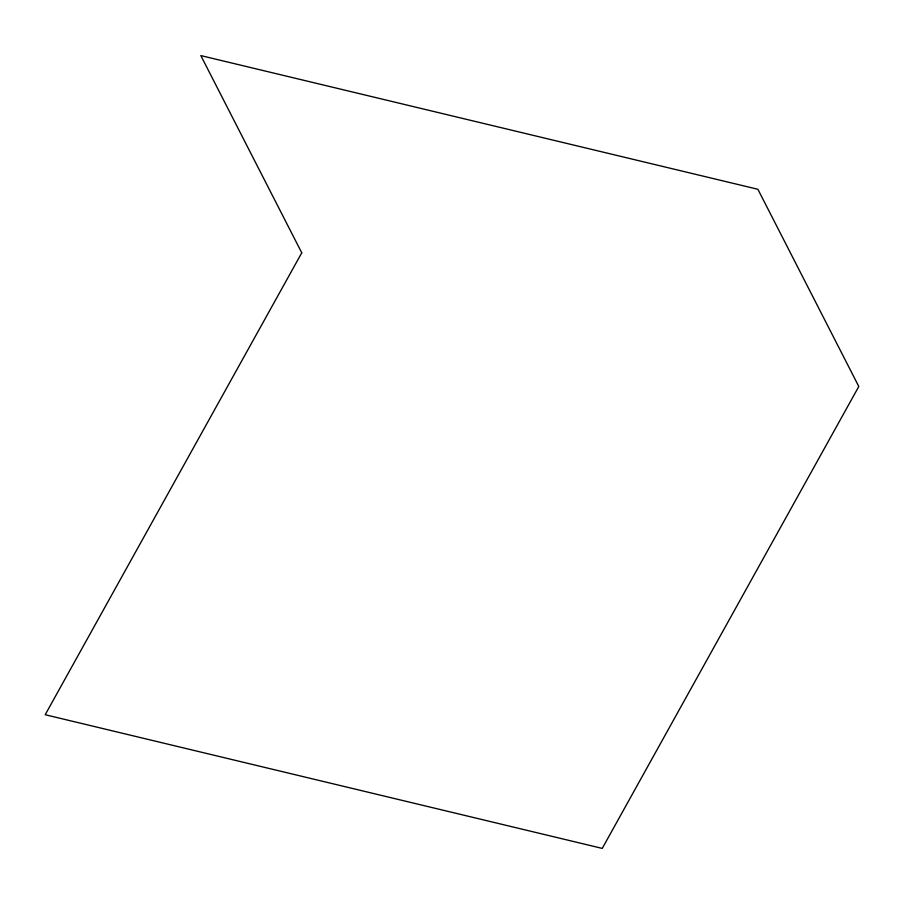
<?xml version="1.0" encoding="UTF-8"?>
<svg xmlns="http://www.w3.org/2000/svg" width="904" height="904" viewBox="0 0 904 904"><rect width="100%" height="100%" fill="white"/><g stroke="black" fill="none" stroke-linecap="round" stroke-linejoin="round"><path stroke-width="1.36" d="M301.755 252.815L45.2 714.725L602.245 848.404L858.8 386.483L757.88 189.275L200.835 55.596L301.755 252.815"/></g></svg>
